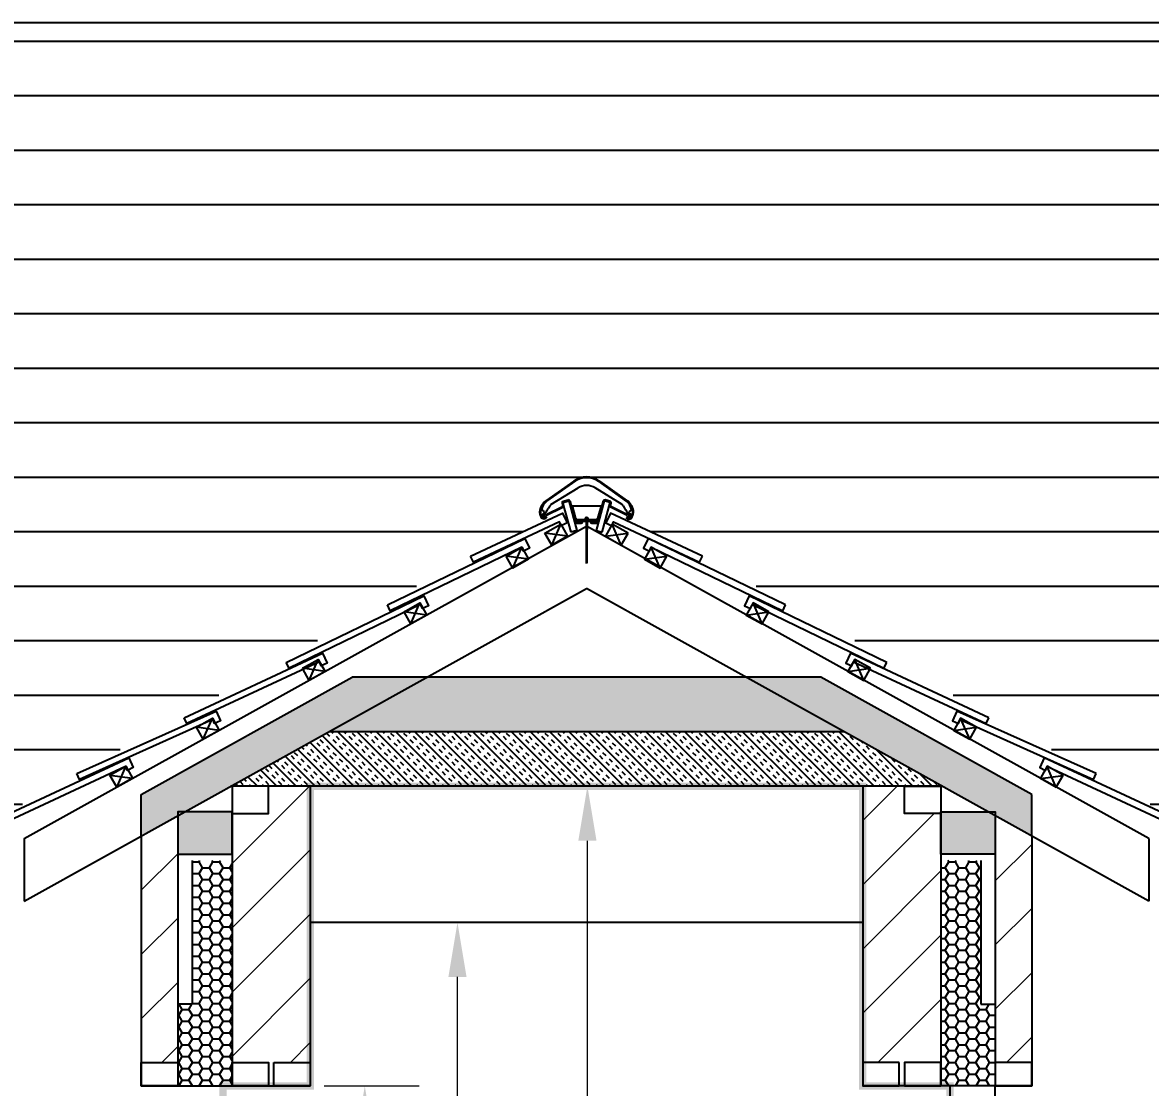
# Model space of a CAD drawing. Header units: inches. Extents: x -48459 to 205009, y 10398 to 54474.
# Drawn here: x 88418 to 91521, y 50220 to 53151 of the extents above; entities that cross this region are included whole.
import ezdxf

# ---------------------------------------------------------------- set-up
doc = ezdxf.new("R2010")
doc.units = ezdxf.units.IN
doc.header["$MEASUREMENT"] = 0
doc.layers.add('.', color=80, linetype='Continuous', lineweight=18)
doc.layers.add('AIRTIGHTNESS-LINE', color=7, linetype='Continuous', true_color=0x3239f5)
doc.layers.add('AR-FIRE-BARRIER', color=7, linetype='Continuous', true_color=0xff4242)
for name, color, linetype in [('AR-backround', 9, 'Continuous'), ('AR-BRICK', 253, 'Continuous'), ('AR-INSULATION', 8, 'Continuous'), ('AR-NEW-WALL', 2, 'Continuous'), ('AR-PROJECT-DIMS', 8, 'Continuous'), ('AR-ROOF-LINE', 8, 'Continuous'), ('AR-WIND-FRAM', 4, 'Continuous'), ('FOAM', 42, 'Continuous'), ('Hatch-insu', 46, 'Continuous'), ('METAL', 7, 'Continuous'), ('PLASTIC', 106, 'Continuous'), ('TILE', 174, 'Continuous')]:
    doc.layers.add(name, color=color, linetype=linetype)
doc.styles.add('MS_1.50_2.5mm', font='arial.ttf', dxfattribs={"height": 125})
doc.dimstyles.new('MS_1.50_2.5mm', dxfattribs={"dimtxt": 125, "dimasz": 150, "dimexe": 150, "dimexo": 100, "dimgap": 50, "dimtad": 1, "dimtoh": 1, "dimdec": 0, "dimdsep": 46, "dimtxsty": 'MS_1.50_2.5mm', "dimcen": 150, "dimclre": 256, "dimclrt": 4, "dimadec": 0, "dimazin": 0, "dimtfac": 1, "dimtdec": 0, "dimtix": 1, "dimtmove": 2, "dimatfit": 2, "dimfxl": 1, "dimlwd": 18, "dimlwe": 18, "dimarcsym": 0})
pattern_1 = [(0, (115969.175, 0), (28.125, 16.2379763), [18.75, -37.5]), (120, (115969.175, 0), (-28.125, 16.2379763), [18.75, -37.5]), (60, (115969.175, 0), (1e-14, 32.4759526), [-37.5, 18.75])]

# ---------------------------------------------------------------- blocks, each defined once
blk = doc.blocks.new('A$C09631667')
at = {"layer": 'FOAM', "color": 8}
for p, q in [((64.4, 120.8), (80.6, 125.5)), ((80.6, 125.5), (102.9, 44.1)), ((178.1, 125.5), (155.8, 44.2)), ((194.2, 120.8), (178.1, 125.5)), ((86.7, 39.4), (64.4, 120.8)), ((172, 39.5), (194.2, 120.8)), ((102.9, 44.1), (86.7, 39.4)), ((155.8, 44.2), (172, 39.5))]:
    blk.add_line(p, q, dxfattribs=at)
at = {"layer": 'METAL', "color": 8}
for p, q in [((124.6, 74.7), (134.5, 74.7)), ((128.6, 74.4), (128.6, 18)), ((130.6, 74.4), (130.6, 18)), ((128.6, 18), (128.6, -45.3)), ((130.6, 18.1), (130.6, -45.3)), ((128.6, -45.3), (129.6, -47.5)), ((129.6, -47.4), (130.6, -45.3))]:
    blk.add_line(p, q, dxfattribs=at)
blk.add_arc((129.6, 74.7), 4.95, 0, 180, dxfattribs=at)
at = {"layer": 'PLASTIC', "color": 8}
for p, q in [((94.2, 179.9), (17.4, 125.7)), ((94.7, 179.1), (18, 124.9)), ((95.3, 178.3), (18.6, 124.1)), ((163.4, 178.3), (240.2, 124.1)), ((164, 179.1), (240.7, 124.9)), ((164.6, 179.9), (241.3, 125.7)), ((87.8, 111.5), (171.7, 111.5)), ((140.3, 67.7), (140.3, 67.2))]:
    blk.add_line(p, q, dxfattribs=at)
at = {"layer": 'PLASTIC', "color": 8, "linetype": 'Continuous'}
for p, q in [((194.7, 119.8), (192.8, 112.7)), ((196.6, 119.3), (194.7, 112.2)), ((241.4, 85), (195.1, 107.6)), ((242.3, 86.8), (195.9, 109.4)), ((243.3, 84.1), (245.3, 83.1)), ((246.2, 84.9), (244.1, 85.9)), ((245.6, 82.3), (244.6, 80.2)), ((245.3, 83.1), (246.2, 84.9)), ((247.4, 81.4), (245.6, 82.3)), ((246.4, 79.4), (247.4, 81.4)), ((248, 87.2), (247, 85.2)), ((247, 85.2), (248.8, 84.3)), ((249.1, 83.5), (248.2, 81.7)), ((248.2, 81.7), (250.2, 80.7)), ((248.8, 84.3), (249.8, 86.3)), ((251.1, 82.5), (249.1, 83.5))]:
    blk.add_line(p, q, dxfattribs=at)
for points in [[(65.1, 124.2, 0), (78.6, 127.9, 0)], [(65.6, 122.3, 0), (79.1, 126, 0)], [(81.6, 124.6, 0), (97.2, 67.7, 0)], [(83.5, 125.1, 0), (99.4, 67.3, 0)], [(175.4, 125.1, 0), (159.5, 67.3, 0)], [(177.3, 124.6, 0), (161.7, 67.7, 0)], [(193.3, 122.3, 0), (179.8, 126, 0)], [(193.8, 124.2, 0), (180.3, 127.9, 0)], [(16.6, 86.8, 0), (63, 109.4, 0)], [(17.5, 85, 0), (63.8, 107.6, 0)], [(62.3, 119.3, 0), (64.2, 112.2, 0)], [(64.2, 119.8, 0), (66.2, 112.7, 0)], [(87.8, 111.5, 0), (87.4, 111.1, 0)], [(88, 108.8, 0), (90, 110.9, 0)], [(90.6, 108.7, 0), (88.6, 106.6, 0)], [(89.2, 104.4, 0), (91.2, 106.4, 0)], [(89.8, 111.5, 0), (99.4, 76.6, 0)], [(91.8, 104.2, 0), (89.8, 102.2, 0)], [(90.4, 100, 0), (92.4, 102, 0)], [(93.1, 99.8, 0), (91, 97.8, 0)], [(91.6, 95.5, 0), (93.7, 97.6, 0)], [(94.3, 95.4, 0), (92.2, 93.3, 0)], [(92.9, 91.1, 0), (94.9, 93.1, 0)], [(169.1, 111.5, 0), (159.5, 76.6, 0)], [(167, 94.5, 0), (163.4, 91, 0)], [(164.5, 94.9, 0), (168.1, 98.4, 0)], [(169.1, 102.3, 0), (165.6, 98.8, 0)], [(166.6, 102.7, 0), (170.2, 106.2, 0)], [(167.7, 106.6, 0), (171.3, 110.2, 0)], [(7.8, 82.5, 0), (9.8, 83.5, 0), (10.7, 81.7, 0), (8.7, 80.7, 0)], [(10.9, 87.2, 0), (11.9, 85.2, 0), (10.1, 84.3, 0), (9.1, 86.3, 0)], [(12.5, 79.4, 0), (11.5, 81.4, 0), (13.3, 82.3, 0), (14.3, 80.2, 0)], [(15.6, 84.1, 0), (13.6, 83.1, 0), (12.7, 84.9, 0), (14.8, 85.9, 0)], [(95.5, 90.9, 0), (93.5, 88.9, 0)], [(94.1, 86.7, 0), (96.1, 88.7, 0)], [(96.7, 86.5, 0), (94.7, 84.4, 0)], [(95.3, 82.2, 0), (97.3, 84.3, 0)], [(97.9, 82, 0), (95.9, 80, 0)], [(96.5, 77.8, 0), (98.5, 79.8, 0)], [(99.2, 77.6, 0), (97.1, 75.6, 0)], [(98.1, 73.8, 0), (99.9, 75.5, 0)], [(101.5, 74.3, 0), (99.6, 72.4, 0)], [(101.7, 71.6, 0), (104.1, 74, 0)], [(101.7, 65.5, 0), (114.6, 65.5, 0)], [(102.6, 63.5, 0), (114.6, 63.5, 0)], [(102.8, 74, 0), (156.1, 74, 0)], [(102.8, 71.5, 0), (156.1, 71.5, 0)], [(106.9, 74, 0), (104.4, 71.5, 0)], [(107.2, 71.5, 0), (109.7, 74, 0)], [(112.5, 74, 0), (110, 71.5, 0)], [(112.9, 71.5, 0), (115.4, 74, 0)], [(118.2, 74, 0), (115.7, 71.5, 0)], [(116.7, 67.9, 0), (116.6, 67.4, 0)], [(118.5, 71.5, 0), (121, 74, 0)], [(118.6, 67.7, 0), (118.6, 67.2, 0)], [(120.6, 69.5, 0), (138.3, 69.5, 0)], [(123.9, 74, 0), (121.4, 71.5, 0)], [(124.2, 71.5, 0), (126.5, 73.8, 0)], [(126.5, 69.5, 0), (126.5, 74, 0)], [(132.5, 69.5, 0), (132.5, 74, 0)], [(135.2, 74, 0), (132.7, 71.5, 0)], [(135.5, 71.5, 0), (138, 74, 0)], [(140.8, 74, 0), (138.3, 71.5, 0)], [(141.2, 71.5, 0), (143.7, 74, 0)], [(146.5, 74, 0), (144, 71.5, 0)], [(144.3, 65.5, 0), (157.2, 65.5, 0)], [(144.3, 63.5, 0), (156.3, 63.5, 0)], [(146.8, 71.5, 0), (149.3, 74, 0)], [(152.1, 74, 0), (149.6, 71.5, 0)], [(152.5, 71.5, 0), (155, 74, 0)], [(162.7, 78.9, 0), (155.3, 71.5, 0)], [(158.8, 72.2, 0), (161.5, 74.9, 0)], [(160.2, 79.3, 0), (163.8, 82.8, 0)], [(164.9, 86.7, 0), (161.3, 83.2, 0)], [(162.3, 87.1, 0), (165.9, 90.6, 0)]]:
    blk.add_polyline3d(points, dxfattribs=at)
at = {"layer": 'PLASTIC', "color": 8}
for centre, radius, start, end in [((129.4, 129.9), 61.2, 54.8584, 125.1416), ((129.4, 129.9), 60.2, 54.8584, 125.1416), ((129.4, 129.9), 59.2, 54.8584, 125.1416), ((41.7, 91.8), 41.7, 125.5909, 170.2446), ((41.7, 91.8), 40.7, 125.5909, 170.2446), ((217.1, 91.8), 40.7, 9.7554, 54.4091), ((217.1, 91.8), 41.7, 9.7554, 54.4091), ((29.7, 95), 29.4, 172.6926, 208.1966), ((29.7, 95), 28.4, 172.6926, 208.1966), ((29.7, 95), 27.4, 172.6926, 208.1966), ((41.7, 91.8), 39.7, 125.5909, 170.2446), ((217.1, 91.8), 39.7, 9.7554, 54.4091), ((229.1, 95), 27.4, 331.8034, 7.3074), ((229.1, 95), 28.4, 331.8034, 7.3074), ((229.1, 95), 29.4, 331.8034, 7.3074), ((12, 85.1), 9.1, 205.6068, 337.5083), ((12, 85.1), 8.1, 205.6068, 337.5083), ((12, 85.1), 7.1, 205.6068, 337.5083), ((246.1, 84.8), 9.64, 209.8764, 339.5904), ((246.1, 84.8), 8.64, 209.8764, 339.5904), ((246.1, 84.8), 7.64, 209.8764, 339.5904)]:
    blk.add_arc(centre, radius, start, end, dxfattribs=at)
at = {"layer": 'PLASTIC', "color": 8, "linetype": 'Continuous'}
for centre, radius, start, end in [((66.1, 120.3), 4, 105.387, 195.3855), ((79.6, 124.1), 4, 15.3878, 105.385), ((79.6, 124.1), 2, 15.3902, 105.38), ((179.3, 124.1), 4, 74.615, 164.6122), ((179.3, 124.1), 2, 74.6137, 164.615), ((192.8, 120.4), 4, 344.6099, 74.6104), ((61.5, 111.8), 2.8, 302.2668, 9.1317), ((61.5, 111.8), 4.79, 299.6592, 11.7386), ((66.1, 120.3), 2, 105.3897, 195.3909), ((197.4, 111.8), 4.79, 168.2614, 240.3408), ((192.8, 120.4), 2, 344.6091, 74.6103), ((197.4, 111.8), 2.8, 170.8683, 237.7332), ((11.7, 83.3), 6, 35.606, 206.0122), ((11.7, 83.3), 6, 206.012, 16.4177), ((11.7, 83.3), 4, 130.4891, 191.5328), ((11.7, 83.3), 4, 220.4933, 281.527), ((11.7, 83.3), 4, 40.4897, 101.5343), ((11.7, 83.3), 4, 310.4881, 11.5371), ((102.8, 77.5), 6, 195.3889, 270), ((103.1, 69.8), 6.26, 199.8115, 265.5939), ((102.8, 77.5), 3.5, 195.3901, 270), ((102, 68.4), 2.85, 201.8812, 263.5091), ((114.6, 67.5), 2, 270.5194, 355.0002), ((114.6, 67.5), 4, 270.2439, 355.0011), ((120.6, 67.5), 4, 90, 174.9971), ((120.6, 67.5), 2, 89.6144, 175.0013), ((138.3, 67.5), 4, 4.9984, 90), ((138.3, 67.5), 2, 4.9987, 90.3856), ((144.3, 67.5), 4, 184.9989, 269.7561), ((144.3, 67.5), 2, 184.9998, 269.4806), ((156.1, 77.5), 3.5, 270.4764, 344.616), ((156.1, 77.5), 6, 270.3171, 344.6147), ((155.8, 69.8), 6.26, 274.4061, 340.1885), ((156.9, 68.4), 2.85, 276.5198, 338.1228), ((247.2, 83.3), 6, 163.5818, 333.988), ((247.2, 83.3), 6, 333.9878, 144.394), ((247.2, 83.3), 4, 168.4672, 229.5109), ((247.2, 83.3), 4, 78.4576, 139.512), ((247.2, 83.3), 4, 258.4657, 319.5103), ((247.2, 83.3), 4, 348.4629, 49.5119)]:
    blk.add_arc(centre, radius, start, end, dxfattribs=at)
at = {"layer": 'TILE', "color": 8}
for p, q in [((98.8, 180.1), (19, 124)), ((31.5, 115.4), (106.2, 161.2)), ((227.2, 115.4), (152.6, 161.2)), ((160, 180.1), (239.7, 124)), ((19.9, 97.9), (19.9, 99.7)), ((28.4, 111.8), (24.9, 105)), ((230.4, 111.8), (233.9, 105)), ((238.9, 97.9), (238.9, 99.7))]:
    blk.add_line(p, q, dxfattribs=at)
for centre, radius, start, end in [((129.4, 132.7), 56.4, 90, 122.8806), ((129.4, 132.7), 56.4, 57.1194, 90), ((129.4, 123.3), 44.4, 90, 121.5), ((129.4, 123.3), 44.4, 58.5, 90), ((45.3, 93.1), 40.5, 130.3862, 169.1583), ((13.5, 110.6), 12.7, 231.0886, 255.4859), ((15.1, 97.9), 4.8, 175.1562, 0), ((13.5, 110.6), 12.7, 300.2608, 333.8179), ((35.7, 108.7), 7.9, 121.4995, 156.8616), ((223.1, 108.7), 7.9, 23.1384, 58.5005), ((245.3, 110.6), 12.7, 206.1821, 239.7392), ((243.7, 97.9), 4.8, 180, 4.8438), ((213.5, 93.1), 40.5, 10.8417, 49.6138), ((245.3, 110.6), 12.7, 284.5141, 308.9114)]:
    blk.add_arc(centre, radius, start, end, dxfattribs=at)
blk = doc.blocks.new('*D214')
at = {"layer": 'AR-PROJECT-DIMS', "lineweight": 18, "transparency": 16777216}
for p, q in [((89714.3, 50674.2), (89764.3, 50674.2)), ((89714.3, 47974.2), (89764.3, 47974.2))]:
    blk.add_line(p, q, dxfattribs=at)
at = {"layer": 'AR-PROJECT-DIMS', "color": 0, "lineweight": 18, "transparency": 16777216}
blk.add_line((89614.3, 48124.2), (89614.3, 50524.2), dxfattribs=at)
at = {"layer": 'AR-PROJECT-DIMS', "color": 0, "transparency": 16777216}
for points in [[(89589.3, 50524.2), (89639.3, 50524.2), (89614.3, 50674.2)], [(89589.3, 48124.2), (89639.3, 48124.2), (89614.3, 47974.2)]]:
    blk.add_solid(points, dxfattribs=at)
at = {"layer": 'Defpoints', "color": 0, "transparency": 16777216}
for p in [(89614.3, 50674.2), (89614.3, 50674.2), (89614.3, 47974.2)]:
    blk.add_point(p, dxfattribs=at)
at = {"layer": 'AR-PROJECT-DIMS', "color": 4, "transparency": 16777216, "insert": (89500.4, 49324.2), "char_height": 125, "attachment_point": 5, "rotation": 90, "style": 'MS_1.50_2.5mm'}
blk.add_mtext('2700', dxfattribs=at)
blk = doc.blocks.new('*D215')
at = {"layer": 'AR-PROJECT-DIMS', "lineweight": 18, "transparency": 16777216}
for p, q in [((89953.9, 51049.2), (89821.9, 51049.2)), ((89953.9, 47974.2), (89821.9, 47974.2))]:
    blk.add_line(p, q, dxfattribs=at)
at = {"layer": 'AR-PROJECT-DIMS', "color": 0, "lineweight": 18, "transparency": 16777216}
blk.add_line((89971.9, 48124.2), (89971.9, 50899.2), dxfattribs=at)
at = {"layer": 'AR-PROJECT-DIMS', "color": 0, "transparency": 16777216}
for points in [[(89946.9, 50899.2), (89996.9, 50899.2), (89971.9, 51049.2)], [(89946.9, 48124.2), (89996.9, 48124.2), (89971.9, 47974.2)]]:
    blk.add_solid(points, dxfattribs=at)
at = {"layer": 'Defpoints', "color": 0, "transparency": 16777216}
for p in [(89971.9, 51049.2), (90053.9, 51049.2), (90053.9, 47974.2)]:
    blk.add_point(p, dxfattribs=at)
at = {"layer": 'AR-PROJECT-DIMS', "color": 4, "transparency": 16777216, "insert": (89858, 49511.7), "char_height": 125, "attachment_point": 5, "rotation": 90, "style": 'MS_1.50_2.5mm'}
blk.add_mtext('3075', dxfattribs=at)
blk = doc.blocks.new('*D216')
at = {"layer": 'AR-PROJECT-DIMS', "lineweight": 18, "transparency": 16777216}
for p, q in [((89247.6, 50224.2), (89509.2, 50224.2)), ((89247.6, 47974.2), (89509.2, 47974.2))]:
    blk.add_line(p, q, dxfattribs=at)
at = {"layer": 'AR-PROJECT-DIMS', "color": 0, "lineweight": 18, "transparency": 16777216}
blk.add_line((89359.2, 50074.2), (89359.2, 48124.2), dxfattribs=at)
at = {"layer": 'AR-PROJECT-DIMS', "color": 0, "transparency": 16777216}
for points in [[(89334.2, 50074.2), (89384.2, 50074.2), (89359.2, 50224.2)], [(89334.2, 48124.2), (89384.2, 48124.2), (89359.2, 47974.2)]]:
    blk.add_solid(points, dxfattribs=at)
at = {"layer": 'Defpoints', "color": 0, "transparency": 16777216}
for p in [(89147.6, 50224.2), (89147.6, 47974.2), (89359.2, 47974.2)]:
    blk.add_point(p, dxfattribs=at)
at = {"layer": 'AR-PROJECT-DIMS', "color": 4, "transparency": 16777216, "insert": (89245.4, 49099.2), "char_height": 125, "attachment_point": 5, "rotation": 90, "style": 'MS_1.50_2.5mm'}
blk.add_mtext('2250', dxfattribs=at)

msp = doc.modelspace()

# ---------------------------------------------------------------- hatches: boundary and pattern name
at = {"layer": '.', "transparency": 33554559}
h = msp.add_hatch(dxfattribs=at)
h.set_pattern_fill('ANSI31', color=254, scale=1000)
h.set_pattern_definition([(45, (79877.61, 0), (-88.38835, 88.38835), [])])
h.paths.add_polyline_path([(88844.4, 50932.9), (88844.4, 50965.8), (88744.4, 50910.3), (88744.4, 50289.2), (88844.4, 50289.2)])
h.paths.add_polyline_path([(89209.4, 51049.2), (89094.4, 51049.2), (89094.4, 50974.2), (88994.4, 50974.2), (88994.4, 50932.9), (88994.4, 50289.2), (89209.4, 50289.2)])
h = msp.add_hatch(dxfattribs=at)
h.set_pattern_fill('ANSI31', color=254, scale=1000)
h.paths.add_polyline_path([(91094.3, 50932.9), (91094.3, 50965.8), (91194.3, 50910.3), (91194.3, 50289.2), (91094.3, 50289.2)])
h.paths.add_polyline_path([(90729.3, 51049.2), (90844.3, 51049.2), (90844.3, 50974.2), (90944.3, 50974.2), (90944.3, 50932.9), (90944.3, 50289.2), (90729.3, 50289.2)])
at = {"layer": 'AIRTIGHTNESS-LINE'}
h = msp.add_hatch(color=256, dxfattribs=at)
h.dxf.hatch_style = 1
h.paths.add_polyline_path([(90979.4, 50234.2), (90739.3, 50234.2), (90739.3, 51059.2), (89199.4, 51059.2), (89199.4, 50234.2), (88959.3, 50234.2), (88959.3, 47964.2), (90979.4, 47964.2)])
h.paths.add_polyline_path([(89219.4, 50214.2), (89219.4, 51039.2), (90719.3, 51039.2), (90719.3, 50214.2), (90959.4, 50214.2), (90959.4, 47984.2), (88979.3, 47984.2), (88979.3, 50214.2)], flags=16)
at = {"layer": 'AR-BRICK', "transparency": 33554687}
h = msp.add_hatch(dxfattribs=at)
h.set_pattern_fill('ANSI31', color=254, scale=1200, angle=135)
h.paths.add_polyline_path([(88075, 53150.9), (84045.3, 50958), (84058.3, 50929.1), (84076.3, 50929.1), (84076.3, 50904.9), (88329, 50904.9), (88329, 50950.4), (88567, 51084.4), (89650.6, 51682.5), (89845.7, 51774), (89840.9, 51799), (89844.7, 51820), (89895.9, 51862.1), (89934.3, 51889.2), (89947.3, 51896.2), (89962, 51899.9), (89976.6, 51899.9), (89988.8, 51897.2), (90001.4, 51891.5), (90087, 51831), (90096.5, 51817.3), (90099, 51801.1), (90094.8, 51789.1), (90090.9, 51785.6), (90086.8, 51776.9), (90288.1, 51682.5), (90288, 51682.4), (91351.3, 51093.5), (91371.7, 51084.4), (91370.9, 51082.7), (91609.7, 50950.4), (91609.7, 50904.9), (100509.3, 50904.9), (100509.3, 53150.9)])
at = {"layer": 'AR-FIRE-BARRIER', "true_color": 0xc0c0c0, "transparency": 33554559}
h = msp.add_hatch(color=9, dxfattribs=at)
h.dxf.hatch_style = 1
h.paths.add_polyline_path([(88994.4, 50978.3), (88844.4, 50978.3), (88844.4, 50862), (88994.4, 50862)])
h = msp.add_hatch(color=9, dxfattribs=at)
h.dxf.hatch_style = 1
h.paths.add_polyline_path([(90944.3, 50978.3), (91094.3, 50978.3), (91094.3, 50862), (90944.3, 50862)])
at = {"layer": 'AR-INSULATION', "transparency": 33554687}
h = msp.add_hatch(dxfattribs=at)
h.set_pattern_fill('INSUL', color=256, scale=100)
h.paths.add_polyline_path([(89530.6, 51349.2), (89324.7, 51349.2), (88744.4, 51026.7), (88744.4, 50912.3)])
h.paths.add_polyline_path([(90408.1, 51349.2), (89530.6, 51349.2), (89260.7, 51199.2), (90678, 51199.2)])
h.paths.add_polyline_path([(90614, 51349.2), (90408.1, 51349.2), (90678, 51199.2), (91194.3, 50912.3), (91194.3, 51026.7)])
h = msp.add_hatch(dxfattribs=at)
h.set_pattern_fill('INSUL', color=256, scale=100, angle=135)
h.paths.add_polyline_path([(90678, 51199.2), (89260.7, 51199.2), (88990.7, 51049.2), (89381.5, 51049.2), (90948, 51049.2)])
at = {"layer": 'Hatch-insu'}
h = msp.add_hatch(dxfattribs=at)
h.set_pattern_fill('HONEY', color=8, scale=150)
h.set_pattern_definition(pattern_1)
h.paths.add_polyline_path([(88994.4, 50844.8), (88884.4, 50844.8), (88884.4, 50449.2), (88844.4, 50449.2), (88844.4, 50224.2), (88994.4, 50224.2)])
h = msp.add_hatch(dxfattribs=at)
h.set_pattern_fill('HONEY', color=8, scale=150)
h.set_pattern_definition(pattern_1)
h.paths.add_polyline_path([(90944.3, 50844.8), (91054.3, 50844.8), (91054.3, 50449.2), (91094.3, 50449.2), (91094.3, 50224.2), (90944.3, 50224.2)])

# ---------------------------------------------------------------- linework, layer by layer
at = {"color": 1}
for p, q in [((89873.6, 51712.3), (89898.3, 51770.1)), ((90065.1, 51712.3), (90040.4, 51770.1)), ((89917.1, 51737), (89854.8, 51745.4)), ((90021.6, 51737), (90083.9, 51745.4)), ((89766.7, 51649.4), (89791.4, 51707.1)), ((90172, 51649.4), (90147.3, 51707.1)), ((89810.2, 51674.1), (89747.9, 51682.4)), ((90128.5, 51674.1), (90190.8, 51682.4)), ((89485.9, 51496), (89511.1, 51553.5)), ((90452.8, 51496), (90427.6, 51553.5)), ((89529.6, 51520.3), (89467.4, 51529.2)), ((90409.1, 51520.3), (90471.3, 51529.2)), ((89206.2, 51340.5), (89231.4, 51398)), ((89206.2, 51340.5), (89231.4, 51398)), ((90732.5, 51340.5), (90707.3, 51398)), ((90732.5, 51340.5), (90707.3, 51398)), ((89249.9, 51364.8), (89187.7, 51373.8)), ((89249.9, 51364.8), (89187.7, 51373.8)), ((90688.8, 51364.8), (90751, 51373.8)), ((90688.8, 51364.8), (90751, 51373.8)), ((88958.5, 51202.9), (88896.3, 51211.8)), ((88958.5, 51202.9), (88896.3, 51211.8)), ((88914.7, 51178.6), (88940, 51236.1)), ((88914.7, 51178.6), (88940, 51236.1)), ((90980.2, 51202.9), (91042.4, 51211.8)), ((90980.2, 51202.9), (91042.4, 51211.8)), ((91024, 51178.6), (90998.7, 51236.1)), ((91024, 51178.6), (90998.7, 51236.1)), ((88676.9, 51045.8), (88701.6, 51103.6)), ((91261.8, 51045.8), (91237.1, 51103.6)), ((88720.4, 51070.6), (88658.1, 51078.9)), ((91218.3, 51070.6), (91280.6, 51078.9))]:
    msp.add_line(p, q, dxfattribs=at)
for points in [[(89650.6, 51682.5), (89903.3, 51801), (89916.1, 51773.9), (89899.8, 51766.2), (89894.7, 51777.1), (89658.2, 51666.2)], [(90288.1, 51682.5), (90035.4, 51801), (90022.6, 51773.9), (90038.9, 51766.2), (90044, 51777.1), (90280.4, 51666.2)], [(89854.8, 51745.4), (89898.3, 51770.1), (89917.1, 51737), (89873.6, 51712.3)], [(90083.9, 51745.4), (90040.4, 51770.1), (90021.6, 51737), (90065.1, 51712.3)], [(89421.6, 51548.1), (89799.5, 51731.3), (89812.6, 51704.3), (89796.4, 51696.4), (89791.2, 51707.2), (89429.4, 51531.9)], [(89747.9, 51682.4), (89791.4, 51707.1), (89810.2, 51674.1), (89766.7, 51649.4)], [(90517.1, 51548.1), (90139.2, 51731.3), (90126.1, 51704.3), (90142.3, 51696.4), (90147.5, 51707.2), (90509.3, 51531.9)], [(90190.8, 51682.4), (90147.3, 51707.1), (90128.5, 51674.1), (90172, 51649.4)], [(89143.3, 51390.1), (89521.3, 51573.1), (89534.4, 51546.1), (89518.2, 51538.3), (89512.9, 51549.1), (89151.1, 51373.9)], [(89467.4, 51529.2), (89511.1, 51553.5), (89529.6, 51520.3), (89485.9, 51496)], [(90795.4, 51390.1), (90417.4, 51573.1), (90404.3, 51546.1), (90420.5, 51538.3), (90425.7, 51549.1), (90787.6, 51373.9)], [(90471.3, 51529.2), (90427.6, 51553.5), (90409.1, 51520.3), (90452.8, 51496)], [(88862.4, 51237.7), (89243.1, 51415), (89255.8, 51387.8), (89239.4, 51380.2), (89234.4, 51391.1), (88870, 51221.4)], [(89187.7, 51373.8), (89231.4, 51398), (89249.9, 51364.8), (89206.2, 51340.5)], [(89187.7, 51373.8), (89231.4, 51398), (89249.9, 51364.8), (89206.2, 51340.5)], [(91076.3, 51237.7), (90695.6, 51415), (90682.9, 51387.8), (90699.2, 51380.2), (90704.3, 51391.1), (91068.7, 51221.4)], [(90751, 51373.8), (90707.3, 51398), (90688.8, 51364.8), (90732.5, 51340.5)], [(90751, 51373.8), (90707.3, 51398), (90688.8, 51364.8), (90732.5, 51340.5)], [(88896.3, 51211.8), (88940, 51236.1), (88958.5, 51202.9), (88914.7, 51178.6)], [(91042.4, 51211.8), (90998.7, 51236.1), (90980.2, 51202.9), (91024, 51178.6)], [(88329, 50950.4), (88709.7, 51127.7), (88722.4, 51100.5), (88706, 51092.9), (88701, 51103.8), (88336.6, 50934.1)], [(91609.7, 50950.4), (91229, 51127.7), (91216.3, 51100.5), (91232.6, 51092.9), (91237.7, 51103.8), (91602.1, 50934.1)], [(88657.9, 51079.3), (88701.4, 51104), (88720.2, 51071), (88676.7, 51046.3)], [(91280.8, 51079.3), (91237.3, 51104), (91218.5, 51071), (91262, 51046.3)]]:
    msp.add_lwpolyline(points, close=True)
at = {"layer": 'AR-backround'}
for points in [[(88567, 51084.4), (88950.2, 51256.2), (88962.5, 51228.8), (88946.1, 51221.5), (88941.2, 51232.4), (88574.4, 51067.9)], [(91371.7, 51084.4), (90988.5, 51256.2), (90976.2, 51228.8), (90992.6, 51221.5), (90997.5, 51232.4), (91364.3, 51067.9)]]:
    msp.add_lwpolyline(points, close=True, dxfattribs=at)
at = {"layer": 'AR-FIRE-BARRIER', "color": 9, "transparency": 33554559}
for points in [[(88994.4, 50978.3), (88844.4, 50978.3), (88844.4, 50862), (88994.4, 50862)], [(88994.4, 50978.3), (88844.4, 50978.3), (88844.4, 50862), (88994.4, 50862)], [(88994.4, 50978.3), (88844.4, 50978.3), (88844.4, 50862), (88994.4, 50862)], [(90944.3, 50978.3), (91094.3, 50978.3), (91094.3, 50862), (90944.3, 50862)], [(90944.3, 50978.3), (91094.3, 50978.3), (91094.3, 50862), (90944.3, 50862)], [(90944.3, 50978.3), (91094.3, 50978.3), (91094.3, 50862), (90944.3, 50862)]]:
    msp.add_lwpolyline(points, close=True, dxfattribs=at)
at = {"layer": 'AR-INSULATION'}
for p, q in [((88884.4, 50449.2), (88844.4, 50449.2)), ((91054.3, 50449.2), (91094.3, 50449.2))]:
    msp.add_line(p, q, dxfattribs=at)
at = {"layer": 'AR-NEW-WALL'}
for p, q in [((89209.4, 51049.2), (89209.4, 50224.2)), ((90729.3, 51049.2), (90729.3, 50224.2)), ((88844.4, 50967.9), (88844.4, 50224.2)), ((88994.4, 50974.2), (88994.4, 50224.2)), ((90944.3, 50974.2), (90944.3, 50224.2)), ((91094.3, 50967.9), (91094.3, 50224.2)), ((88744.4, 50912.3), (88744.4, 50224.2)), ((91194.3, 50912.3), (91194.3, 50224.2)), ((90729.3, 50674.2), (89209.4, 50674.2)), ((88744.4, 50224.2), (89209.4, 50224.2)), ((91194.3, 50224.2), (90729.3, 50224.2))]:
    msp.add_line(p, q, dxfattribs=at)
for points in [[(88994.4, 50974.2), (89094.4, 50974.2), (89094.4, 51049.2), (88994.4, 51049.2), (88994.4, 50974.2)], [(90944.3, 50974.2), (90844.3, 50974.2), (90844.3, 51049.2), (90944.3, 51049.2), (90944.3, 50974.2)]]:
    msp.add_lwpolyline(points, dxfattribs=at)
for points in [[(88744.4, 50289.2), (88844.4, 50289.2), (88844.4, 50224.2), (88744.4, 50224.2)], [(88994.4, 50289.2), (89094.4, 50289.2), (89094.4, 50224.2), (88994.4, 50224.2)], [(89109.4, 50289.2), (89209.4, 50289.2), (89209.4, 50224.2), (89109.4, 50224.2)], [(90829.3, 50289.2), (90729.3, 50289.2), (90729.3, 50224.2), (90829.3, 50224.2)], [(90944.3, 50289.2), (90844.3, 50289.2), (90844.3, 50224.2), (90944.3, 50224.2)], [(91194.3, 50289.2), (91094.3, 50289.2), (91094.3, 50224.2), (91194.3, 50224.2)]]:
    msp.add_lwpolyline(points, close=True, dxfattribs=at)
at = {"layer": 'AR-PROJECT-DIMS'}
for p, q in [((88884.4, 50844.8), (88884.4, 50449.2)), ((91054.3, 50844.8), (91054.3, 50449.2))]:
    msp.add_line(p, q, dxfattribs=at)
at = {"layer": 'AR-ROOF-LINE'}
for p, q in [((88075, 53150.9), (100509.3, 53150.9)), ((88422.2, 50904.9), (89969.3, 51764.6)), ((91516.5, 50904.9), (89969.3, 51764.6)), ((88422.2, 50733.3), (89969.3, 51593)), ((91516.5, 50733.3), (89969.3, 51593)), ((88744.4, 51026.7), (89324.7, 51349.2)), ((90614, 51349.2), (89324.7, 51349.2)), ((91194.3, 51026.7), (90614, 51349.2)), ((90678, 51199.2), (89260.7, 51199.2)), ((88744.4, 50912.3), (88744.4, 51026.7)), ((90948, 51049.2), (88990.7, 51049.2)), ((91194.3, 50912.3), (91194.3, 51026.7)), ((88422.2, 50904.9), (88422.2, 50733.3)), ((91516.5, 50904.9), (91516.5, 50733.3))]:
    msp.add_line(p, q, dxfattribs=at)
at = {"layer": 'AR-WIND-FRAM'}
msp.add_lwpolyline([(91094.3, 50224.2), (90969.4, 50224.2), (90969.4, 50159.2), (91094.3, 50159.2)], close=True, dxfattribs=at)

# ---------------------------------------------------------------- block references
at = {"layer": 'PLASTIC', "rotation": 359.9756559171649}
msp.add_blockref('A$C09631667', (89840.1, 51709.3), dxfattribs=at)

# ---------------------------------------------------------------- dimensions: what is measured, and where the dimension line sits
at = {"layer": 'AR-PROJECT-DIMS'}
for p1, p2, distance, picture, middle in [((90053.9, 47974.2), (90053.9, 51049.2), 82, '*D215', (89858, 49511.7)), ((89614.3, 47974.2), (89614.3, 50674.2), 0, '*D214', (89500.4, 49324.2)), ((89147.6, 50224.2), (89147.6, 47974.2), 211.6, '*D216', (89245.4, 49099.2))]:
    dim = msp.add_aligned_dim(p1=p1, p2=p2, distance=distance, dimstyle='MS_1.50_2.5mm', dxfattribs=at)
    dim.commit()
    dim.dimension.update_dxf_attribs({"geometry": picture, "text_midpoint": middle})

doc.saveas('drawing.dxf')
